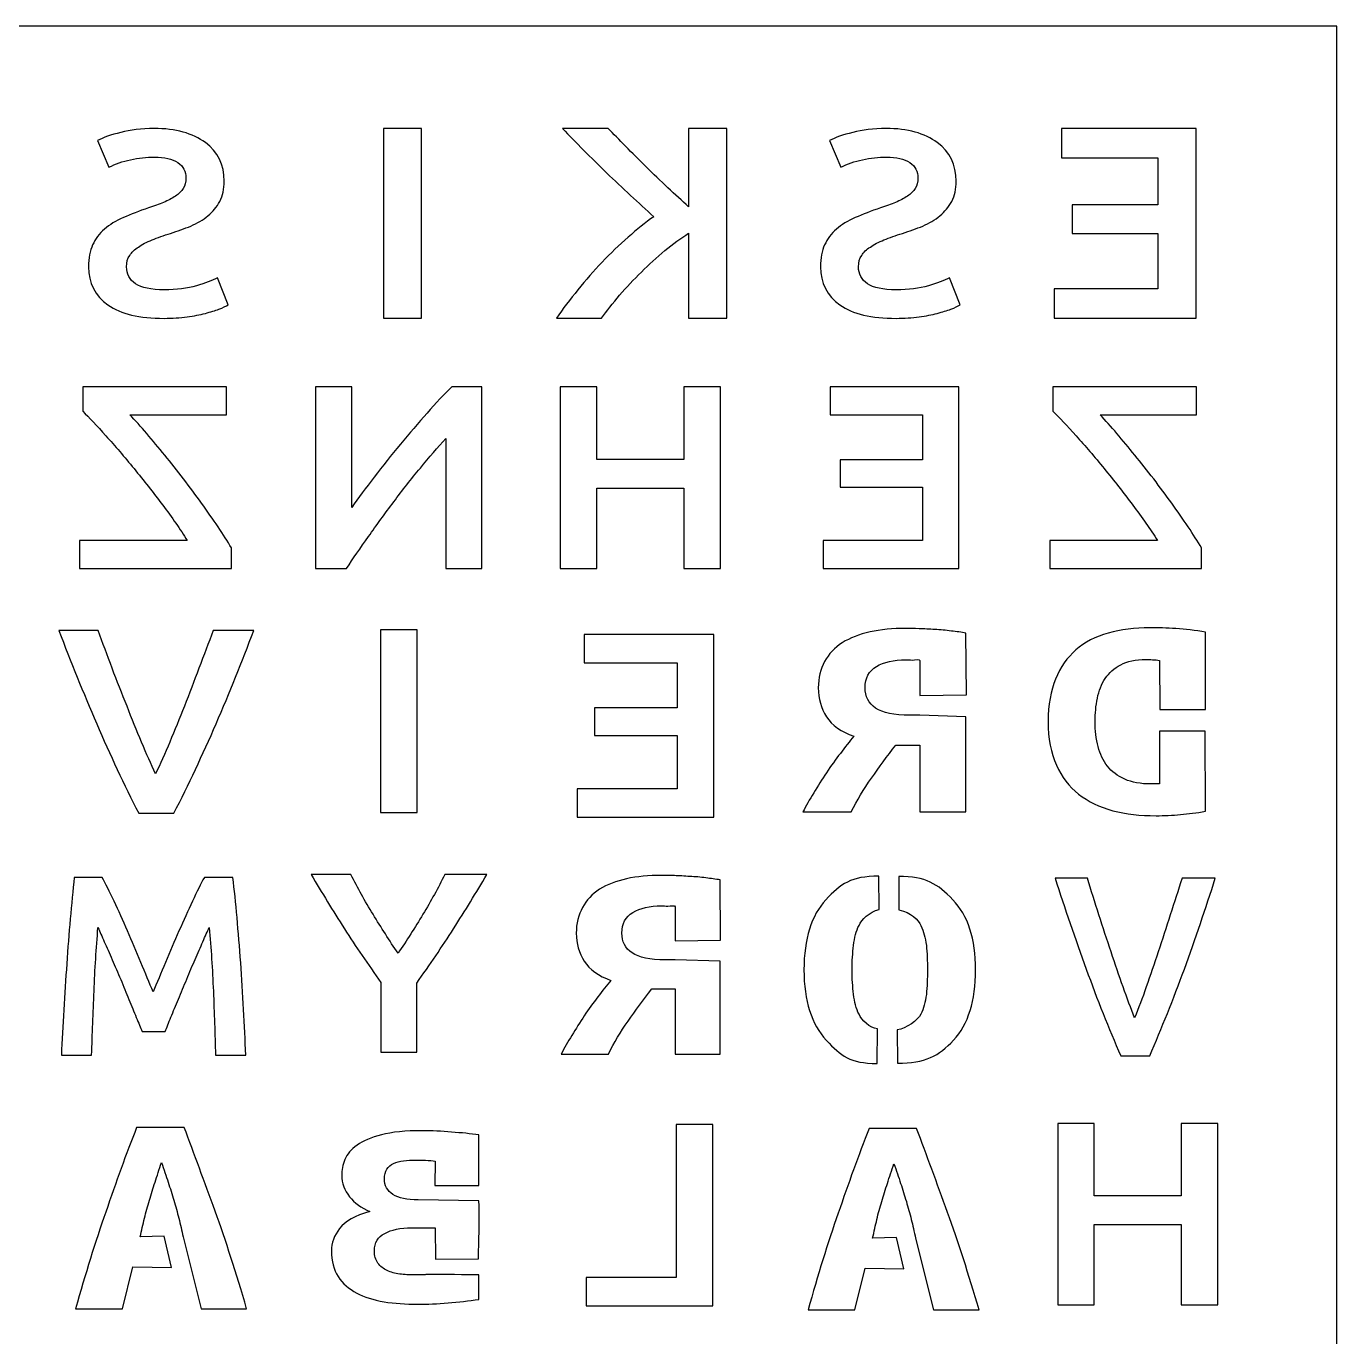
# Model space of a CAD drawing. Extents: x 0 to 384, y 0 to 384.
# Drawn here: x 207.7 to 384.2, y 207.7 to 384.2 of the extents above; entities that cross this region are included whole.
import ezdxf

# ---------------------------------------------------------------- set-up
doc = ezdxf.new("R2010")
doc.units = 0
doc.layers.add('Ebene_1', color=7, linetype='CONTINUOUS')

msp = doc.modelspace()

# ---------------------------------------------------------------- linework, layer by layer
at = {"layer": 'Ebene_1', "color": 7}
for p, q in [((384.19907, 384.178497), (-0.03842, 384.178497)), ((384.19907, -0.036533), (384.19907, 384.178497)), ((260.969595, 370.394934), (255.837409, 370.394934)), ((255.837409, 370.394934), (255.837409, 344.848059)), ((260.969595, 344.848059), (260.969595, 370.394934)), ((286.092395, 370.394934), (279.941919, 370.394934)), ((302.059195, 370.394934), (296.927009, 370.394934)), ((296.927009, 370.394934), (296.927009, 359.851777)), ((302.059195, 344.848059), (302.059195, 370.394934)), ((365.253395, 370.394934), (347.127818, 370.394934)), ((347.127818, 370.394934), (347.127818, 366.450466)), ((365.253395, 344.848059), (365.253395, 370.394934)), ((217.339974, 368.780112), (218.861632, 365.178284)), ((315.897374, 368.780112), (317.419032, 365.178284)), ((347.127818, 366.450466), (360.121209, 366.450466)), ((360.121209, 366.450466), (360.121209, 360.146691)), ((360.121209, 360.146691), (348.553426, 360.146691)), ((348.553426, 360.146691), (348.553426, 356.275956)), ((296.927009, 356.31282), (296.927009, 344.848059)), ((348.553426, 356.275956), (360.121209, 356.275956)), ((360.121209, 356.275956), (360.121209, 348.792527)), ((234.936472, 346.639436), (233.492848, 350.276583)), ((333.493872, 346.639436), (332.050248, 350.276583)), ((226.313745, 348.687538), (226.313745, 348.687538)), ((324.871145, 348.687538), (324.871145, 348.687538)), ((360.121209, 348.792527), (346.150259, 348.792527)), ((346.150259, 348.792527), (346.150259, 344.848059)), ((255.837409, 344.848059), (260.969595, 344.848059)), ((279.127286, 344.848059), (285.196299, 344.848059)), ((296.927009, 344.848059), (302.059195, 344.848059)), ((346.150259, 344.848059), (365.253395, 344.848059)), ((234.691912, 335.608882), (215.350776, 335.608882)), ((215.350776, 335.608882), (215.350776, 332.326749)), ((234.691912, 331.832665), (234.691912, 335.608882)), ((251.561812, 335.608882), (246.687534, 335.608882)), ((246.687534, 335.608882), (246.687534, 311.151707)), ((251.561812, 319.374684), (251.561812, 335.608882)), ((269.07022, 335.608882), (265.053815, 335.608882)), ((269.07022, 311.151707), (269.07022, 335.608882)), ((284.547485, 335.608882), (279.634213, 335.608882)), ((279.634213, 335.608882), (279.634213, 311.151707)), ((284.547485, 325.833068), (284.547485, 335.608882)), ((301.19802, 335.608882), (296.284747, 335.608882)), ((296.284747, 335.608882), (296.284747, 325.833068)), ((301.19802, 311.151707), (301.19802, 335.608882)), ((333.32582, 335.608882), (315.973389, 335.608882)), ((315.973389, 335.608882), (315.973389, 331.832665)), ((333.32582, 311.151707), (333.32582, 335.608882)), ((365.319912, 335.608882), (345.978776, 335.608882)), ((345.978776, 335.608882), (345.978776, 332.326749)), ((365.319912, 331.832665), (365.319912, 335.608882)), ((221.706835, 331.832665), (234.691912, 331.832665)), ((315.973389, 331.832665), (328.412547, 331.832665)), ((328.412547, 331.832665), (328.412547, 325.797777)), ((352.334835, 331.832665), (365.319912, 331.832665)), ((264.234936, 328.656408), (264.234936, 311.151707)), ((296.284747, 325.833068), (284.547485, 325.833068)), ((328.412547, 325.797777), (317.338187, 325.797777)), ((317.338187, 325.797777), (317.338187, 322.092148)), ((284.547485, 311.151707), (284.547485, 321.986273)), ((284.547485, 321.986273), (296.284747, 321.986273)), ((296.284747, 321.986273), (296.284747, 311.151707)), ((317.338187, 322.092148), (328.412547, 322.092148)), ((328.412547, 322.092148), (328.412547, 314.927924)), ((229.427691, 314.927924), (214.921839, 314.927924)), ((214.921839, 314.927924), (214.921839, 311.151707)), ((328.412547, 314.927924), (315.037528, 314.927924)), ((315.037528, 314.927924), (315.037528, 311.151707)), ((360.055691, 314.927924), (345.549839, 314.927924)), ((345.549839, 314.927924), (345.549839, 311.151707)), ((235.354814, 311.151707), (235.354814, 313.939755)), ((365.982814, 311.151707), (365.982814, 313.939755)), ((214.921839, 311.151707), (235.354814, 311.151707)), ((246.687534, 311.151707), (250.859916, 311.151707)), ((264.234936, 311.151707), (269.07022, 311.151707)), ((279.634213, 311.151707), (284.547485, 311.151707)), ((296.284747, 311.151707), (301.19802, 311.151707)), ((315.037528, 311.151707), (333.32582, 311.151707)), ((345.549839, 311.151707), (365.982814, 311.151707)), ((217.424023, 302.799623), (212.129766, 302.799623)), ((238.365747, 302.799623), (232.914624, 302.799623)), ((260.389677, 302.890057), (255.448371, 302.890057)), ((255.448371, 302.890057), (255.448371, 278.293339)), ((260.389677, 278.293339), (260.389677, 302.890057)), ((300.316677, 302.25715), (282.86524, 302.25715)), ((282.86524, 302.25715), (282.86524, 298.459388)), ((300.316677, 277.660432), (300.316677, 302.25715)), ((334.330443, 294.12043), (334.271447, 302.454234)), ((366.538657, 292.147935), (366.538657, 302.576802)), ((282.86524, 298.459388), (295.375371, 298.459388)), ((295.375371, 298.459388), (295.375371, 292.390067)), ((328.062706, 298.740962), (328.062706, 294.032548)), ((360.313064, 298.784006), (360.372207, 292.157917)), ((328.062706, 294.032548), (334.330443, 294.12043)), ((295.375371, 292.390067), (284.237825, 292.390067)), ((284.237825, 292.390067), (284.237825, 288.663295)), ((328.062706, 291.394402), (326.699811, 291.394402)), ((334.271447, 291.189113), (328.062702, 291.394895)), ((360.372207, 292.157917), (366.538657, 292.147935)), ((334.271447, 278.360674), (334.271447, 291.189113)), ((284.237825, 288.663295), (295.375371, 288.663295)), ((295.375371, 288.663295), (295.375371, 281.458194)), ((366.479514, 289.233985), (360.313064, 289.243967)), ((360.313064, 289.243967), (360.313064, 282.173364)), ((366.538657, 278.459428), (366.479514, 289.233985)), ((324.832135, 287.366136), (328.062702, 287.366136)), ((328.062702, 287.366136), (328.062702, 278.360674)), ((295.375371, 281.458194), (281.924039, 281.458194)), ((281.924039, 281.458194), (281.924039, 277.660432)), ((359.756303, 282.133435), (359.199542, 282.133435)), ((222.875146, 278.202905), (227.620368, 278.202905)), ((255.448371, 278.293339), (260.389677, 278.293339)), ((281.924039, 277.660432), (300.316677, 277.660432)), ((312.31369, 278.360674), (318.8253, 278.360674)), ((328.062702, 278.360674), (334.271447, 278.360674)), ((217.95571, 269.562261), (214.211136, 269.562261)), ((235.561778, 269.562261), (231.718663, 269.562261)), ((251.458819, 269.934541), (246.115434, 269.934541)), ((269.740829, 269.934541), (264.092108, 269.934541)), ((301.211637, 261.105095), (301.154221, 269.215837)), ((322.567998, 265.238788), (322.555952, 269.715758)), ((325.210206, 269.681508), (325.241019, 265.17029)), ((350.618932, 269.441591), (346.264366, 269.441591)), ((367.843659, 269.441591), (363.360069, 269.441591)), ((295.111663, 265.601954), (295.111663, 261.019565)), ((295.111663, 261.019565), (301.211637, 261.105095)), ((257.794547, 259.32981), (257.794547, 259.32981)), ((295.111663, 258.452032), (293.785247, 258.452032)), ((301.154221, 258.252238), (295.111659, 258.452512)), ((301.154221, 245.767166), (301.154221, 258.252238)), ((255.504525, 255.391902), (255.504525, 245.99618)), ((260.313571, 245.99618), (260.313571, 255.322815)), ((291.967562, 254.531587), (295.111659, 254.531587)), ((295.111659, 254.531587), (295.111659, 245.767166)), ((322.29009, 244.498494), (322.362943, 249.14671)), ((325.026968, 249.043962), (325.029965, 244.532744)), ((223.342641, 248.801864), (226.430273, 248.801864)), ((212.470237, 245.6239), (216.543283, 245.6239)), ((233.229631, 245.6239), (237.302677, 245.6239)), ((255.504525, 245.99618), (260.313571, 245.99618)), ((279.784186, 245.767166), (286.121507, 245.767166)), ((295.111659, 245.767166), (301.154221, 245.767166)), ((355.102522, 245.50323), (359.005503, 245.50323)), ((229.00641, 235.891447), (222.60384, 235.891447)), ((268.69099, 232.118336), (268.69099, 234.887593)), ((300.176732, 236.268362), (295.270411, 236.268362)), ((295.270411, 236.268362), (295.270411, 215.687145)), ((300.176732, 211.845787), (300.176732, 236.268362)), ((327.62584, 235.728101), (321.22331, 235.728101)), ((351.535053, 236.431712), (346.628732, 236.431712)), ((346.628732, 236.431712), (346.628732, 212.009137)), ((351.535053, 226.669728), (351.535053, 236.431712)), ((368.162032, 236.431712), (363.255711, 236.431712)), ((363.255711, 236.431712), (363.255711, 226.669728)), ((368.162032, 212.009137), (368.162032, 236.431712)), ((262.80384, 231.348835), (262.76414, 228.061771)), ((262.76414, 228.061771), (268.69599, 228.083901)), ((268.69586, 226.006902), (260.50677, 226.114653)), ((363.255711, 226.669728), (351.535053, 226.669728)), ((351.535053, 212.009137), (351.535053, 222.828375)), ((351.535053, 222.828375), (363.255711, 222.828375)), ((363.255711, 222.828375), (363.255711, 212.009137)), ((226.29463, 221.232839), (223.08165, 221.135159)), ((227.28191, 217.013248), (226.29463, 221.232848)), ((228.86307, 221.135326), (231.29987, 211.468872)), ((259.64625, 222.358023), (262.80472, 222.358023)), ((262.80472, 222.358023), (262.84442, 218.145082)), ((268.65116, 218.174848), (268.69086, 221.041508)), ((324.91408, 221.069493), (321.70112, 220.971813)), ((325.90135, 216.849902), (324.91408, 221.069502)), ((327.4825, 220.97198), (329.91929, 211.305526)), ((220.69264, 211.468872), (222.07827, 217.110928)), ((222.07827, 217.110928), (227.28191, 217.013248)), ((262.84442, 218.145082), (268.65116, 218.174848)), ((268.69099, 212.733558), (268.69099, 216.054545)), ((283.121424, 215.687145), (283.121424, 211.845787)), ((295.270411, 215.687145), (283.121424, 215.687145)), ((319.31212, 211.305526), (320.69774, 216.947582)), ((320.69774, 216.947582), (325.90135, 216.849902)), ((283.121424, 211.845787), (300.176732, 211.845787)), ((346.628732, 212.009137), (351.535053, 212.009137)), ((363.255711, 212.009137), (368.162032, 212.009137)), ((214.38566, 211.468872), (220.69264, 211.468872)), ((231.29987, 211.468872), (237.41574, 211.468872)), ((313.00518, 211.305526), (319.31212, 211.305526)), ((329.91929, 211.305526), (336.03513, 211.305526))]:
    msp.add_line(p, q, dxfattribs=at)
for points in [[(220.461216, 369.874791), (219.134714, 369.54521), (218.0943, 369.180317), (217.339974, 368.780112)], [(224.948155, 370.404474), (223.257425, 370.404474), (221.761778, 370.227913), (220.461216, 369.874791)], [(231.85414, 368.497624), (230.163409, 369.768858), (227.861414, 370.404474), (224.948155, 370.404474)], [(279.941919, 370.394934), (280.838014, 369.461041), (281.788419, 368.490284), (282.793133, 367.482663)], [(288.45483, 367.998762), (287.585888, 368.883502), (286.79841, 369.682226), (286.092395, 370.394934)], [(319.018616, 369.874791), (317.692114, 369.54521), (316.6517, 369.180317), (315.897374, 368.780112)], [(323.505555, 370.404474), (321.814825, 370.404474), (320.319178, 370.227913), (319.018616, 369.874791)], [(330.41154, 368.497624), (328.720809, 369.768858), (326.418814, 370.404474), (323.505555, 370.404474)], [(234.390236, 363.306745), (234.390236, 365.519632), (233.54487, 367.249925), (231.85414, 368.497624)], [(282.793133, 367.482663), (283.797846, 366.475042), (284.829714, 365.455133), (285.888737, 364.422936)], [(291.224581, 365.233948), (290.247021, 366.192417), (289.323771, 367.114021), (288.45483, 367.998762)], [(332.947636, 363.306745), (332.947636, 365.519632), (332.10227, 367.249925), (330.41154, 368.497624)], [(218.861632, 365.178284), (219.745943, 365.625572), (220.721329, 365.96692), (221.787789, 366.202329)], [(221.787789, 366.202329), (222.828239, 366.437744), (223.907706, 366.555451), (225.026189, 366.555451)], [(225.026189, 366.555451), (226.352762, 366.555451), (227.393212, 366.308269), (228.147538, 365.813904)], [(228.147538, 365.813904), (228.875853, 365.319533), (229.24001, 364.625059), (229.24001, 363.730482)], [(317.419032, 365.178284), (318.303343, 365.625572), (319.278729, 365.96692), (320.34519, 366.202329)], [(320.34519, 366.202329), (321.385639, 366.437744), (322.465106, 366.555451), (323.583589, 366.555451)], [(323.583589, 366.555451), (324.910162, 366.555451), (325.950612, 366.308269), (326.704938, 365.813904)], [(326.704938, 365.813904), (327.433253, 365.319533), (327.79741, 364.625059), (327.79741, 363.730482)], [(229.24001, 363.730482), (229.24001, 363.189035), (229.122959, 362.718208), (228.888858, 362.318003)], [(285.888737, 364.422936), (286.947759, 363.415315), (288.020359, 362.407694), (289.106536, 361.400073)], [(294.116526, 362.43227), (293.138967, 363.366163), (292.174985, 364.300055), (291.224581, 365.233948)], [(327.79741, 363.730482), (327.79741, 363.189035), (327.680359, 362.718208), (327.446258, 362.318003)], [(228.888858, 362.318003), (228.628746, 361.941339), (228.277594, 361.599987), (227.835403, 361.293948)], [(233.804983, 360.587713), (234.195151, 361.341034), (234.390236, 362.247378), (234.390236, 363.306745)], [(296.927009, 359.851777), (296.030913, 360.662789), (295.094086, 361.522954), (294.116526, 362.43227)], [(327.446258, 362.318003), (327.186146, 361.941339), (326.834994, 361.599987), (326.392803, 361.293948)], [(332.362383, 360.587713), (332.752551, 361.341034), (332.947636, 362.247378), (332.947636, 363.306745)], [(226.235712, 360.446464), (225.611442, 360.187508), (224.93515, 359.940322), (224.206835, 359.704907)], [(227.835403, 361.293948), (227.367201, 360.987915), (226.83397, 360.705421), (226.235712, 360.446464)], [(232.205291, 358.645544), (232.855572, 359.186996), (233.388803, 359.834386), (233.804983, 360.587713)], [(289.106536, 361.400073), (290.165558, 360.392452), (291.211003, 359.433983), (292.242871, 358.524667)], [(324.793112, 360.446464), (324.168842, 360.187508), (323.49255, 359.940322), (322.764235, 359.704907)], [(326.392803, 361.293948), (325.924601, 360.987915), (325.39137, 360.705421), (324.793112, 360.446464)], [(330.762691, 358.645544), (331.412972, 359.186996), (331.946203, 359.834386), (332.362383, 360.587713)], [(220.812368, 358.39836), (219.79793, 357.974618), (218.9526, 357.456708), (218.276379, 356.844632)], [(224.206835, 359.704907), (222.932284, 359.281163), (221.800795, 358.845647), (220.812368, 358.39836)], [(229.903297, 357.268377), (230.761668, 357.645036), (231.528999, 358.104092), (232.205291, 358.645544)], [(292.242871, 358.524667), (291.102386, 357.738234), (289.948323, 356.816631), (288.780683, 355.759858)], [(319.369768, 358.39836), (318.35533, 357.974618), (317.51, 357.456708), (316.833779, 356.844632)], [(322.764235, 359.704907), (321.489684, 359.281163), (320.358195, 358.845647), (319.369768, 358.39836)], [(328.460697, 357.268377), (329.319068, 357.645036), (330.086399, 358.104092), (330.762691, 358.645544)], [(218.276379, 356.844632), (217.574075, 356.256097), (217.040845, 355.549855), (216.676688, 354.725906)], [(227.172116, 356.279639), (228.108521, 356.585677), (229.018914, 356.915256), (229.903297, 357.268377)], [(316.833779, 356.844632), (316.131475, 356.256097), (315.598245, 355.549855), (315.234088, 354.725906)], [(325.729516, 356.279639), (326.665921, 356.585677), (327.576314, 356.915256), (328.460697, 357.268377)], [(222.841245, 354.443409), (223.335458, 354.79653), (223.946722, 355.114339), (224.675037, 355.396837)], [(224.675037, 355.396837), (225.403352, 355.702875), (226.235712, 355.997142), (227.172116, 356.279639)], [(288.780683, 355.759858), (287.585888, 354.727661), (286.418248, 353.609447), (285.277762, 352.405217)], [(293.70921, 353.953513), (294.795387, 354.862829), (295.867987, 355.649265), (296.927009, 356.31282)], [(321.398645, 354.443409), (321.892858, 354.79653), (322.504122, 355.114339), (323.232437, 355.396837)], [(323.232437, 355.396837), (323.960752, 355.702875), (324.793112, 355.997142), (325.729516, 356.279639)], [(216.676688, 354.725906), (216.31253, 353.925499), (216.130452, 352.948531), (216.130452, 351.795003)], [(221.241553, 351.795003), (221.241553, 352.383537), (221.384615, 352.889677), (221.670739, 353.313423)], [(221.670739, 353.313423), (221.930851, 353.737168), (222.32102, 354.11383), (222.841245, 354.443409)], [(290.572874, 351.078106), (291.577588, 352.085727), (292.623033, 353.044196), (293.70921, 353.953513)], [(315.234088, 354.725906), (314.86993, 353.925499), (314.687852, 352.948531), (314.687852, 351.795003)], [(319.798953, 351.795003), (319.798953, 352.383537), (319.942015, 352.889677), (320.228139, 353.313423)], [(320.228139, 353.313423), (320.488251, 353.737168), (320.87842, 354.11383), (321.398645, 354.443409)], [(216.130452, 351.795003), (216.130452, 349.582111), (217.001828, 347.863589), (218.744581, 346.639436)], [(222.451076, 349.499716), (221.644728, 350.041169), (221.241553, 350.806264), (221.241553, 351.795003)], [(285.277762, 352.405217), (284.137277, 351.225563), (283.0511, 349.984469), (282.019232, 348.681934)], [(314.687852, 351.795003), (314.687852, 349.582111), (315.559228, 347.863589), (317.301981, 346.639436)], [(321.008476, 349.499716), (320.202128, 350.041169), (319.798953, 350.806264), (319.798953, 351.795003)], [(226.313745, 348.687538), (224.544981, 348.687538), (223.257425, 348.958264), (222.451076, 349.499716)], [(233.492848, 350.276583), (232.790544, 349.923462), (231.841134, 349.570341), (230.644617, 349.21722)], [(287.640197, 347.944651), (288.563447, 349.026), (289.541006, 350.070485), (290.572874, 351.078106)], [(324.871145, 348.687538), (323.102381, 348.687538), (321.814825, 348.958264), (321.008476, 349.499716)], [(332.050248, 350.276583), (331.347944, 349.923462), (330.398534, 349.570341), (329.202017, 349.21722)], [(230.644617, 349.21722), (229.4481, 348.864099), (228.004476, 348.687538), (226.313745, 348.687538)], [(282.019232, 348.681934), (280.960209, 347.403976), (279.996227, 346.126018), (279.127286, 344.848059)], [(285.196299, 344.848059), (285.902314, 345.831104), (286.716947, 346.863301), (287.640197, 347.944651)], [(329.202017, 349.21722), (328.0055, 348.864099), (326.561876, 348.687538), (324.871145, 348.687538)], [(218.744581, 346.639436), (220.461252, 345.438826), (222.984307, 344.83852), (226.313745, 344.83852)], [(231.85414, 345.50945), (232.556443, 345.697781), (233.167707, 345.886112), (233.687932, 346.074444)], [(233.687932, 346.074444), (234.208157, 346.286316), (234.624337, 346.474647), (234.936472, 346.639436)], [(317.301981, 346.639436), (319.018652, 345.438826), (321.541707, 344.83852), (324.871145, 344.83852)], [(330.41154, 345.50945), (331.113843, 345.697781), (331.725107, 345.886112), (332.245332, 346.074444)], [(332.245332, 346.074444), (332.765557, 346.286316), (333.181737, 346.474647), (333.493872, 346.639436)], [(226.313745, 344.83852), (227.432229, 344.83852), (228.459673, 344.909145), (229.396077, 345.050393)], [(229.396077, 345.050393), (230.306471, 345.1681), (231.125825, 345.321119), (231.85414, 345.50945)], [(324.871145, 344.83852), (325.989629, 344.83852), (327.017073, 344.909145), (327.953477, 345.050393)], [(327.953477, 345.050393), (328.863871, 345.1681), (329.683225, 345.321119), (330.41154, 345.50945)], [(265.053815, 335.608882), (264.013968, 334.620713), (262.896134, 333.444321), (261.700311, 332.079707)], [(215.350776, 332.326749), (216.208649, 331.479747), (217.248495, 330.373939), (218.470314, 329.009325)], [(223.9685, 329.326951), (223.162619, 330.268064), (222.408731, 331.103302), (221.706835, 331.832665)], [(261.700311, 332.079707), (260.504488, 330.738621), (259.308665, 329.338715), (258.112842, 327.87999)], [(345.978776, 332.326749), (346.836649, 331.479747), (347.876495, 330.373939), (349.098314, 329.009325)], [(354.5965, 329.326951), (353.790619, 330.268064), (353.036731, 331.103302), (352.334835, 331.832665)], [(218.470314, 329.009325), (219.692133, 327.668239), (220.952946, 326.19775), (222.252754, 324.597857)], [(226.386142, 326.397736), (225.554265, 327.432961), (224.748384, 328.409366), (223.9685, 329.326951)], [(260.803444, 324.668441), (261.999267, 326.150694), (263.143097, 327.480016), (264.234936, 328.656408)], [(349.098314, 329.009325), (350.320133, 327.668239), (351.580946, 326.19775), (352.880754, 324.597857)], [(357.014142, 326.397736), (356.182265, 327.432961), (355.376384, 328.409366), (354.5965, 329.326951)], [(258.112842, 327.87999), (256.891023, 326.421264), (255.721196, 324.950776), (254.603362, 323.468526)], [(228.920766, 323.221484), (228.062893, 324.327289), (227.218019, 325.38604), (226.386142, 326.397736)], [(359.548766, 323.221484), (358.690893, 324.327289), (357.846019, 325.38604), (357.014142, 326.397736)], [(222.252754, 324.597857), (223.552561, 323.021496), (224.839371, 321.386313), (226.113182, 319.692309)], [(231.338408, 319.939351), (230.558524, 321.021632), (229.752643, 322.115676), (228.920766, 323.221484)], [(254.603362, 323.468526), (253.459531, 322.0098), (252.445681, 320.645186), (251.561812, 319.374684)], [(257.215975, 320.11581), (258.385802, 321.692175), (259.581625, 323.209718), (260.803444, 324.668441)], [(352.880754, 324.597857), (354.180561, 323.021496), (355.467371, 321.386313), (356.741182, 319.692309)], [(361.966408, 319.939351), (361.186524, 321.021632), (360.380643, 322.115676), (359.548766, 323.221484)], [(226.113182, 319.692309), (227.360997, 318.021833), (228.465834, 316.433705), (229.427691, 314.927924)], [(233.561079, 316.763094), (232.859183, 317.798319), (232.118293, 318.857071), (231.338408, 319.939351)], [(253.823477, 315.4573), (254.915316, 317.010137), (256.046148, 318.562973), (257.215975, 320.11581)], [(356.741182, 319.692309), (357.988997, 318.021833), (359.093834, 316.433705), (360.055691, 314.927924)], [(364.189079, 316.763094), (363.487183, 317.798319), (362.746293, 318.857071), (361.966408, 319.939351)], [(235.354814, 313.939755), (234.834891, 314.810285), (234.236979, 315.751398), (233.561079, 316.763094)], [(365.982814, 313.939755), (365.462891, 314.810285), (364.864979, 315.751398), (364.189079, 316.763094)], [(250.859916, 311.151707), (251.743785, 312.492793), (252.731639, 313.927991), (253.823477, 315.4573)], [(212.129766, 302.799623), (213.724579, 298.611437), (215.42397, 294.423252), (217.227939, 290.235068)], [(219.306425, 297.724109), (218.652813, 299.45144), (218.025346, 301.143278), (217.424023, 302.799623)], [(232.914624, 302.799623), (232.287157, 301.143278), (231.646617, 299.45144), (230.993005, 297.724109)], [(233.306791, 290.235068), (235.11076, 294.423252), (236.797079, 298.611437), (238.365747, 302.799623)], [(321.349181, 302.612225), (319.902156, 302.296244), (318.657042, 301.809139), (317.613838, 301.150812)], [(326.195031, 303.086197), (324.411489, 303.086197), (322.796206, 302.928206), (321.349181, 302.612225)], [(327.961747, 303.046699), (327.288713, 303.07336), (326.699807, 303.086197), (326.195031, 303.086197)], [(330.081806, 302.928206), (329.341468, 302.98054), (328.634781, 303.020038), (327.961747, 303.046699)], [(332.302821, 302.730718), (331.562482, 302.836374), (330.822145, 302.901545), (330.081806, 302.928206)], [(334.271447, 302.454234), (333.665716, 302.559594), (333.009507, 302.651723), (332.302821, 302.730718)], [(353.429473, 302.457014), (351.708576, 301.977861), (350.257623, 301.219202), (349.076616, 300.181037)], [(359.047694, 303.175744), (356.989366, 303.175744), (355.116626, 302.936167), (353.429473, 302.457014)], [(362.540103, 303.055955), (361.291608, 303.135814), (360.127472, 303.175744), (359.047694, 303.175744)], [(366.538657, 302.576802), (365.121448, 302.816379), (363.788597, 302.976096), (362.540103, 303.055955)], [(317.613838, 301.150812), (316.570634, 300.492485), (315.779819, 299.649902), (315.241391, 298.622963)], [(349.076616, 300.181037), (347.895609, 299.169524), (346.984546, 297.86513), (346.343427, 296.267953)], [(315.241391, 298.622963), (314.669312, 297.622389), (314.383271, 296.43746), (314.383271, 295.068176)], [(322.207304, 297.95101), (323.216856, 298.556607), (324.546099, 298.859455), (326.195034, 298.859455)], [(326.195034, 298.859455), (326.430597, 298.859455), (326.716636, 298.846619), (327.053154, 298.819958)], [(327.053154, 298.819958), (327.389672, 298.819958), (328.062706, 299.024556), (328.062706, 298.740962)], [(355.099759, 298.185064), (355.977078, 298.664217), (357.107472, 298.903794), (358.490938, 298.903794)], [(358.490938, 298.903794), (358.760882, 298.903794), (359.064569, 298.890817), (359.402001, 298.863865)], [(359.402001, 298.863865), (359.739432, 298.863865), (360.043119, 298.836912), (360.313064, 298.784006)], [(221.306477, 292.613102), (220.626721, 294.293109), (219.960037, 295.996778), (219.306425, 297.724109)], [(230.993005, 297.724109), (230.339393, 295.996778), (229.685782, 294.293109), (229.03217, 292.613102)], [(320.692976, 295.10718), (320.692976, 296.397469), (321.197752, 297.345412), (322.207304, 297.95101)], [(353.024559, 296.348311), (353.530706, 297.120246), (354.222439, 297.732564), (355.099759, 298.185064)], [(314.383271, 295.068176), (314.383271, 293.646261), (314.75344, 292.355972), (315.493779, 291.197407)], [(322.106349, 292.342345), (321.1641, 293.000672), (320.692976, 293.92225), (320.692976, 295.10718)], [(346.343427, 296.267953), (345.668566, 294.697429), (345.331135, 292.794093), (345.331135, 290.558045)], [(351.961653, 293.673039), (352.164111, 294.684551), (352.518413, 295.576375), (353.024559, 296.348311)], [(351.657965, 290.558544), (351.657965, 291.623362), (351.759194, 292.661527), (351.961653, 293.673039)], [(223.267313, 287.750551), (222.613701, 289.312247), (221.960089, 290.933098), (221.306477, 292.613102)], [(229.03217, 292.613102), (228.378558, 290.95676), (227.724946, 289.34774), (227.071334, 287.786044)], [(326.699811, 291.394402), (324.579751, 291.394402), (323.048598, 291.710383), (322.106349, 292.342345)], [(217.227939, 290.235068), (219.031908, 286.046882), (220.91431, 282.036161), (222.875146, 278.202905)], [(227.620368, 278.202905), (229.581204, 282.036161), (231.476678, 286.046882), (233.306791, 290.235068)], [(315.493779, 291.197407), (316.234117, 290.038843), (317.462405, 289.156663), (319.178644, 288.551065)], [(345.331135, 290.558045), (345.331135, 288.268791), (345.702308, 286.312249), (346.444656, 284.688419)], [(352.062882, 287.164543), (351.792938, 288.202708), (351.657965, 289.334008), (351.657965, 290.558544)], [(225.149715, 283.491378), (224.548392, 284.792792), (223.920925, 286.212516), (223.267313, 287.750551)], [(227.071334, 287.786044), (226.417722, 286.224347), (225.777182, 284.792792), (225.149715, 283.491378)], [(319.178644, 288.551065), (318.606565, 287.866472), (318.000833, 287.102785), (317.36145, 286.260202)], [(317.36145, 286.260202), (316.722067, 285.443885), (316.09951, 284.574937), (315.493779, 283.653358)], [(321.551091, 282.902903), (322.560643, 284.377448), (323.654325, 285.865226), (324.832135, 287.366136)], [(353.328247, 284.5292), (352.720872, 285.274583), (352.299084, 286.15303), (352.062882, 287.164543)], [(346.444656, 284.688419), (347.153261, 283.091242), (348.148682, 281.786847), (349.430918, 280.775335)], [(355.656519, 282.772306), (354.67797, 283.198253), (353.901879, 283.783818), (353.328247, 284.5292)], [(315.493779, 283.653358), (314.888047, 282.758045), (314.315968, 281.849599), (313.77754, 280.928021)], [(318.8253, 278.360674), (319.59929, 279.94058), (320.507887, 281.454623), (321.551091, 282.902903)], [(359.199542, 282.133435), (357.782333, 282.133435), (356.601326, 282.346358), (355.656519, 282.772306)], [(313.77754, 280.928021), (313.205461, 280.032708), (312.71751, 279.176992), (312.31369, 278.360674)], [(349.430918, 280.775335), (350.713155, 279.763823), (352.248465, 279.01844), (354.036848, 278.539287)], [(360.313064, 282.173364), (360.144349, 282.146412), (359.958761, 282.133435), (359.756303, 282.133435)], [(354.036848, 278.539287), (355.791488, 278.086787), (357.731715, 277.860487), (359.857528, 277.860487)], [(359.857528, 277.860487), (360.97105, 277.860487), (362.0677, 277.913393), (363.147478, 278.020205)], [(363.147478, 278.020205), (364.193514, 278.100064), (365.323906, 278.246505), (366.538657, 278.459428)], [(214.211136, 269.562261), (214.014053, 267.812077), (213.827919, 265.94675), (213.652734, 263.966279)], [(219.56522, 266.349753), (218.973971, 267.616333), (218.437468, 268.687169), (217.95571, 269.562261)], [(231.718663, 269.562261), (231.236905, 268.687169), (230.700401, 267.616333), (230.109153, 266.349753)], [(236.12018, 264.138995), (235.944995, 266.096437), (235.758861, 267.904192), (235.561778, 269.562261)], [(246.115434, 269.934541), (247.540337, 267.493495), (249.028851, 265.063964), (250.580977, 262.645947)], [(254.435848, 264.580361), (253.341726, 266.353573), (252.349383, 268.1383), (251.458819, 269.934541)], [(264.092108, 269.934541), (263.201544, 268.1383), (262.221923, 266.353573), (261.153246, 264.580361)], [(265.275286, 262.645947), (266.827412, 265.063964), (268.315926, 267.493495), (269.740829, 269.934541)], [(288.577833, 269.369598), (287.169539, 269.062075), (285.957752, 268.588008), (284.942471, 267.947302)], [(293.293978, 269.830884), (291.558175, 269.830884), (289.986127, 269.677122), (288.577833, 269.369598)], [(295.013406, 269.792443), (294.358387, 269.818391), (293.785243, 269.830884), (293.293978, 269.830884)], [(297.07672, 269.677122), (296.356197, 269.728056), (295.668426, 269.766496), (295.013406, 269.792443)], [(299.238287, 269.48492), (298.517764, 269.587748), (297.797243, 269.651175), (297.07672, 269.677122)], [(301.154221, 269.215837), (300.564703, 269.318377), (299.926058, 269.408039), (299.238287, 269.48492)], [(322.555952, 269.715758), (318.791161, 269.715758), (317.379953, 268.680157), (315.411209, 266.540359)], [(332.508194, 266.540359), (330.470372, 268.680157), (328.836839, 269.681508), (325.210206, 269.681508)], [(346.264366, 269.441591), (347.576112, 265.365505), (348.973873, 261.289421), (350.457651, 257.213339)], [(352.167222, 264.501928), (351.629621, 266.183025), (351.113524, 267.829579), (350.618932, 269.441591)], [(363.360069, 269.441591), (362.843972, 267.829579), (362.317124, 266.183025), (361.779523, 264.501928)], [(363.682629, 257.213339), (365.166407, 261.289421), (366.553417, 265.365505), (367.843659, 269.441591)], [(284.942471, 267.947302), (283.927189, 267.306596), (283.157541, 266.486565), (282.633524, 265.487114)], [(315.411209, 266.540359), (313.442465, 264.426689), (312.458094, 261.28231), (312.458094, 257.107126)], [(335.564927, 257.107126), (335.564927, 261.28231), (334.546016, 264.426689), (332.508194, 266.540359)], [(221.371813, 262.342754), (220.758666, 263.747506), (220.156468, 265.083173), (219.56522, 266.349753)], [(230.109153, 266.349753), (229.517904, 265.083173), (228.915706, 263.747506), (228.30256, 262.342754)], [(282.633524, 265.487114), (282.076758, 264.513321), (281.798374, 263.360108), (281.798374, 262.027474)], [(287.939192, 262.065434), (287.939192, 263.321187), (288.430457, 264.243757), (289.412987, 264.833146)], [(289.412987, 264.833146), (290.395518, 265.422534), (291.689182, 265.717276), (293.293982, 265.717276)], [(293.293982, 265.717276), (293.523239, 265.717276), (293.801622, 265.704783), (294.129133, 265.678835)], [(294.129133, 265.678835), (294.456643, 265.678835), (295.111663, 265.877957), (295.111663, 265.601954)], [(319.86684, 263.095859), (320.212234, 263.852573), (321.226781, 264.897861), (322.567998, 265.238788)], [(325.241019, 265.17029), (326.924721, 264.829362), (327.828107, 263.839558), (328.208039, 263.056717)], [(213.652734, 263.966279), (213.477549, 262.008837), (213.324263, 259.993823), (213.192874, 257.921237)], [(236.612887, 258.05941), (236.4596, 260.155024), (236.295365, 262.181552), (236.12018, 264.138995)], [(257.794547, 259.32981), (256.649536, 261.056965), (255.529969, 262.807149), (254.435848, 264.580361)], [(261.153246, 264.580361), (260.084569, 262.807149), (258.965003, 261.056965), (257.794547, 259.32981)], [(319.141513, 260.395058), (319.245131, 261.438878), (319.486907, 262.339145), (319.86684, 263.095859)], [(328.208039, 263.056717), (328.553433, 262.300003), (328.795208, 261.412751), (328.933366, 260.395058)], [(353.81228, 259.527722), (353.253175, 261.162762), (352.704823, 262.820831), (352.167222, 264.501928)], [(361.779523, 264.501928), (361.241922, 262.820831), (360.704321, 261.162762), (360.166721, 259.527722)], [(216.871754, 254.22513), (216.981245, 257.172805), (217.156429, 260.028366), (217.397308, 262.791814)], [(217.397308, 262.791814), (217.638187, 262.262153), (217.922863, 261.628863), (218.251334, 260.891944)], [(223.178406, 258.093953), (222.587157, 259.544763), (221.984959, 260.96103), (221.371813, 262.342754)], [(228.30256, 262.342754), (227.689413, 260.96103), (227.087216, 259.544763), (226.495967, 258.093953)], [(231.52158, 260.891944), (231.850051, 261.651892), (232.134726, 262.285182), (232.375605, 262.791814)], [(232.375605, 262.791814), (232.616485, 260.028366), (232.802618, 257.172805), (232.934007, 254.22513)], [(250.580977, 262.645947), (252.107658, 260.250959), (253.748841, 257.832944), (255.504525, 255.391902)], [(260.313571, 255.322815), (262.069255, 257.786887), (263.72316, 260.227931), (265.275286, 262.645947)], [(281.798374, 262.027474), (281.798374, 260.643618), (282.158634, 259.387865), (282.879157, 258.26031)], [(289.314734, 259.374603), (288.397705, 260.015309), (287.939192, 260.91222), (287.939192, 262.065434)], [(218.251334, 260.891944), (218.579806, 260.155024), (218.930175, 259.349019), (219.302443, 258.473927)], [(230.470471, 258.50847), (230.842739, 259.360533), (231.193108, 260.155024), (231.52158, 260.891944)], [(318.934277, 257.107126), (318.934277, 258.281387), (319.003352, 259.377365), (319.141513, 260.395058)], [(328.933366, 260.395058), (329.036984, 259.377365), (329.088793, 258.281387), (329.088793, 257.107126)], [(355.425082, 254.795322), (354.887481, 256.315219), (354.349881, 257.892685), (353.81228, 259.527722)], [(360.166721, 259.527722), (359.62912, 257.915714), (359.091519, 256.349762), (358.553918, 254.829865)], [(213.192874, 257.921237), (213.039587, 255.871683), (212.908199, 253.799099), (212.798708, 251.703484)], [(219.302443, 258.473927), (219.67471, 257.621867), (220.057927, 256.735262), (220.452093, 255.814113)], [(224.820763, 254.121501), (224.317106, 255.342024), (223.769654, 256.666174), (223.178406, 258.093953)], [(226.495967, 258.093953), (225.88282, 256.666174), (225.324419, 255.342024), (224.820763, 254.121501)], [(229.353668, 255.848656), (229.725936, 256.769805), (230.098204, 257.65641), (230.470471, 258.50847)], [(237.007053, 251.772571), (236.875664, 253.891214), (236.744275, 255.986827), (236.612887, 258.05941)], [(282.879157, 258.26031), (283.59968, 257.132756), (284.795091, 256.274189), (286.465393, 255.6848)], [(293.785247, 258.452032), (291.721933, 258.452032), (290.231763, 258.759555), (289.314734, 259.374603)], [(312.458094, 257.107126), (312.458094, 252.931942), (313.459735, 249.774549), (315.463018, 247.634751)], [(319.141513, 253.819194), (319.003355, 254.836887), (318.934277, 255.932865), (318.934277, 257.107126)], [(329.088793, 257.107126), (329.088793, 255.932865), (329.036984, 254.823873), (328.933366, 253.780052)], [(332.611812, 247.634751), (334.580555, 249.774549), (335.564927, 252.931942), (335.564927, 257.107126)], [(350.457651, 257.213339), (351.941429, 253.137254), (353.48972, 249.233884), (355.102522, 245.50323)], [(359.005503, 245.50323), (360.618305, 249.233884), (362.177347, 253.137254), (363.682629, 257.213339)], [(216.543283, 245.6239), (216.630875, 248.410376), (216.740366, 251.277453), (216.871754, 254.22513)], [(220.452093, 255.814113), (220.82436, 254.892964), (221.196628, 253.994843), (221.568896, 253.119751)], [(228.236865, 253.154294), (228.587235, 254.029386), (228.959503, 254.927507), (229.353668, 255.848656)], [(232.934007, 254.22513), (233.043497, 251.277453), (233.142039, 248.410376), (233.229631, 245.6239)], [(286.465393, 255.6848), (285.908626, 255.018532), (285.319108, 254.275286), (284.696838, 253.455255)], [(288.774339, 250.187817), (289.756869, 251.622895), (290.821277, 253.07085), (291.967562, 254.531587)], [(356.973372, 250.650151), (356.47878, 251.916731), (355.962683, 253.298455), (355.425082, 254.795322)], [(358.553918, 254.829865), (358.016318, 253.309969), (357.489469, 251.916731), (356.973372, 250.650151)], [(221.568896, 253.119751), (221.919265, 252.267688), (222.247736, 251.461683), (222.55431, 250.701735)], [(227.218604, 250.736278), (227.525177, 251.496226), (227.864598, 252.302231), (228.236865, 253.154294)], [(284.696838, 253.455255), (284.074568, 252.660787), (283.468675, 251.815097), (282.879157, 250.918185)], [(319.86684, 251.118393), (319.486907, 251.901234), (319.245131, 252.801501), (319.141513, 253.819194)], [(328.933366, 253.780052), (328.795208, 252.762359), (328.553433, 251.875107), (328.208039, 251.118393)], [(212.798708, 251.703484), (212.66732, 249.630899), (212.557829, 247.60437), (212.470237, 245.6239)], [(222.55431, 250.701735), (222.860883, 249.964815), (223.12366, 249.331525), (223.342641, 248.801864)], [(226.430273, 248.801864), (226.649254, 249.331525), (226.912031, 249.97633), (227.218604, 250.736278)], [(237.302677, 245.6239), (237.215085, 247.60437), (237.116543, 249.653927), (237.007053, 251.772571)], [(282.879157, 250.918185), (282.289639, 250.046837), (281.732872, 249.162707), (281.208855, 248.265795)], [(322.362943, 249.14671), (321.329672, 249.247892), (320.212234, 250.361679), (319.86684, 251.118393)], [(328.208039, 251.118393), (327.828107, 250.361679), (326.196942, 249.145242), (325.026968, 249.043962)], [(286.121507, 245.767166), (286.87478, 247.304784), (287.759057, 248.778302), (288.774339, 250.187817)], [(281.208855, 248.265795), (280.652089, 247.394446), (280.177198, 246.561634), (279.784186, 245.767166)], [(315.463018, 247.634751), (317.466302, 245.52108), (318.628917, 244.498494), (322.29009, 244.498494)], [(325.029965, 244.532744), (328.794756, 244.532744), (330.608528, 245.52108), (332.611812, 247.634751)], [(222.60384, 235.891447), (221.2023, 232.314214), (219.81667, 228.513397), (218.44697, 224.488978)], [(233.16328, 224.607355), (231.72986, 228.579151), (230.34426, 232.340515), (229.00641, 235.891447)], [(255.57856, 234.887593), (254.17479, 234.543592), (253.07411, 234.076625), (252.2765, 233.486844)], [(261.0341, 235.440516), (258.80082, 235.440516), (256.98231, 235.256224), (255.57856, 234.887593)], [(265.0061, 235.256224), (263.66616, 235.379093), (262.34215, 235.440516), (261.0341, 235.440516)], [(268.69099, 234.887593), (267.57437, 235.034993), (266.34607, 235.157889), (265.0061, 235.256224)], [(321.22331, 235.728101), (319.82178, 232.150868), (318.43616, 228.350051), (317.06646, 224.325632)], [(331.78269, 224.444009), (330.34928, 228.415805), (328.96369, 232.177169), (327.62584, 235.728101)], [(252.2765, 233.486844), (251.47893, 232.921672), (250.93657, 232.28266), (250.64942, 231.570028)], [(250.64942, 231.570028), (250.36229, 230.857398), (250.21872, 230.144666), (250.21872, 229.432037)], [(257.20473, 231.017311), (257.58758, 231.213869), (258.03424, 231.336811), (258.5447, 231.385924)], [(258.5447, 231.385924), (259.05515, 231.459684), (259.58155, 231.496417), (260.12394, 231.496417)], [(260.12394, 231.496417), (260.57059, 231.496417), (261.03319, 231.484667), (261.51173, 231.459537)], [(261.51173, 231.459537), (261.9903, 231.434587), (262.42101, 231.397697), (262.80384, 231.348835)], [(268.69599, 228.083901), (268.68399, 229.986802), (268.69508, 230.544528), (268.69099, 232.118336)], [(225.08841, 228.513229), (225.34326, 229.354935), (225.62994, 230.236093), (225.94848, 231.156703)], [(225.94848, 231.156703), (226.26702, 230.236093), (226.56962, 229.354935), (226.8563, 228.513229)], [(255.96049, 228.953037), (255.96049, 229.493714), (256.07218, 229.923698), (256.29548, 230.243208)], [(256.29548, 230.243208), (256.51888, 230.587224), (256.8219, 230.845256), (257.20473, 231.017311)], [(323.70787, 228.349883), (323.96271, 229.191589), (324.2494, 230.072747), (324.56793, 230.993357)], [(324.56793, 230.993357), (324.88647, 230.072747), (325.18907, 229.191589), (325.47575, 228.349883)], [(224.32393, 226.067016), (224.54698, 226.88242), (224.80176, 227.697825), (225.08841, 228.513229)], [(226.8563, 228.513229), (227.11112, 227.697825), (227.36594, 226.88242), (227.62078, 226.067016)], [(250.21872, 229.432037), (250.21872, 228.350773), (250.56968, 227.392369), (251.27154, 226.556798)], [(257.10902, 226.851898), (256.34334, 227.367969), (255.96049, 228.068353), (255.96049, 228.953037)], [(322.9434, 225.90367), (323.16644, 226.719074), (323.42122, 227.534479), (323.70787, 228.349883)], [(325.47575, 228.349883), (325.73056, 227.534479), (325.98538, 226.719074), (326.24022, 225.90367)], [(223.65503, 223.660276), (223.8461, 224.47568), (224.06909, 225.277913), (224.32393, 226.067016)], [(227.62078, 226.067016), (227.84382, 225.277913), (228.06674, 224.47568), (228.28972, 223.660276)], [(251.27154, 226.556798), (251.94153, 225.721227), (252.85078, 225.057717), (253.99932, 224.566262)], [(260.50677, 226.114653), (259.0075, 226.134323), (257.87473, 226.360443), (257.10902, 226.851898)], [(268.69086, 221.041508), (268.74696, 222.932989), (268.71016, 224.103982), (268.69586, 226.006902)], [(218.44697, 224.488978), (217.04542, 220.49088), (215.69164, 216.150845), (214.38566, 211.468872)], [(237.41574, 211.468872), (236.0142, 216.282373), (234.59669, 220.661861), (233.16328, 224.607355)], [(253.99932, 224.566262), (251.98939, 224.001069), (250.63347, 223.239227), (249.93158, 222.280814)], [(317.06646, 224.325632), (315.66493, 220.327534), (314.31115, 215.987499), (313.00518, 211.305526)], [(322.2745, 223.49693), (322.46556, 224.312334), (322.68855, 225.114567), (322.9434, 225.90367)], [(326.24022, 225.90367), (326.46327, 225.114567), (326.68618, 224.312334), (326.90916, 223.49693)], [(336.03513, 211.305526), (334.6336, 216.119027), (333.2161, 220.498515), (331.78269, 224.444009)], [(223.08165, 221.135159), (223.27273, 222.003166), (223.4639, 222.844871), (223.65503, 223.660276)], [(228.28972, 223.660276), (228.48079, 222.844871), (228.67194, 222.003166), (228.86307, 221.135159)], [(321.70112, 220.971813), (321.8922, 221.83982), (322.08336, 222.681525), (322.2745, 223.49693)], [(326.90916, 223.49693), (327.10023, 222.681525), (327.29138, 221.83982), (327.4825, 220.971813)], [(249.93158, 222.280814), (249.19779, 221.322392), (248.8309, 220.314866), (248.8309, 219.258136)], [(254.6214, 219.261608), (254.6214, 220.367487), (255.08401, 221.153836), (256.00922, 221.620775)], [(256.00922, 221.620775), (256.90252, 222.112258), (258.11487, 222.358023), (259.64625, 222.358023)], [(248.8309, 219.258136), (248.8309, 217.881978), (249.134, 216.726922), (249.74017, 215.793116)], [(255.09995, 217.60283), (254.78092, 218.045181), (254.6214, 218.598107), (254.6214, 219.261608)], [(256.3442, 216.607552), (255.83374, 216.853336), (255.41901, 217.185094), (255.09995, 217.60283)], [(249.74017, 215.793116), (250.34633, 214.883825), (251.17582, 214.14658), (252.22864, 213.581387)], [(258.01915, 216.128355), (257.38108, 216.226695), (256.82276, 216.386396), (256.3442, 216.607552)], [(259.98123, 216.017665), (259.31126, 216.017665), (258.65723, 216.054545), (258.01915, 216.128355)], [(261.46476, 216.054545), (260.9543, 216.029595), (260.45979, 216.017665), (259.98123, 216.017665)], [(268.69099, 216.054545), (261.46476, 216.054545), (261.94333, 216.075765), (261.46476, 216.054545)], [(252.22864, 213.581387), (253.24957, 213.040719), (254.47789, 212.647581), (255.91354, 212.401807)], [(255.91354, 212.401807), (257.31732, 212.180632), (258.83274, 212.070058), (260.45982, 212.070058)], [(260.45982, 212.070058), (261.76789, 212.070058), (263.12378, 212.131898), (264.52756, 212.254349)], [(264.52756, 212.254349), (265.93132, 212.352689), (267.31913, 212.512391), (268.69099, 212.733558)]]:
    msp.add_open_spline(points, degree=3, dxfattribs=at)

doc.saveas('drawing.dxf')
